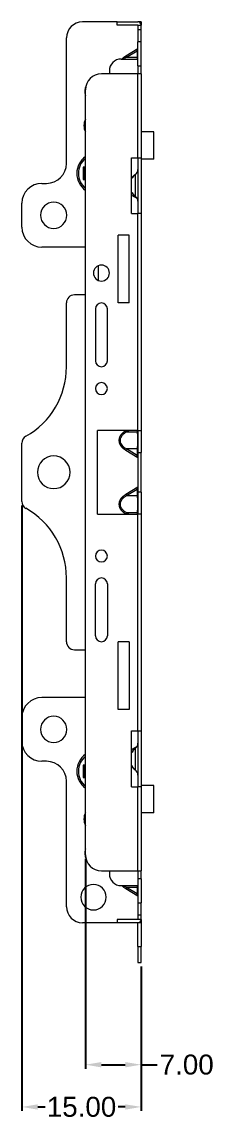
# Model space of a CAD drawing. Header units: millimetres. Extents: x 1920 to 4820, y 310 to 2320.
# Drawn here: x 2408 to 2432, y 555.2 to 692.9 of the extents above; entities that cross this region are included whole.
import ezdxf

# ---------------------------------------------------------------- set-up
doc = ezdxf.new("R2010")
doc.units = ezdxf.units.MM
doc.layers.add('core', color=7, linetype='Continuous', lineweight=20)
doc.layers.add('dim', color=82, linetype='Continuous', lineweight=9)
doc.styles.get("Standard").update_dxf_attribs({"font": 'arial.ttf'})
doc.dimstyles.get("Standard").update_dxf_attribs({"dimtxt": 0.18, "dimasz": 0.18, "dimexe": 0.18, "dimexo": 0.0625, "dimgap": 0.09, "dimtad": 0, "dimtih": 1, "dimtoh": 1, "dimzin": 0, "dimdsep": 46, "dimtxsty": 'Standard', "dimcen": 0.09, "dimadec": 0, "dimazin": 0, "dimtfac": 1, "dimtofl": 0, "dimtmove": 0, "dimatfit": 3, "dimfxl": 0, "dimtolj": 1, "dimtzin": 0, "dimarcsym": 0})

# ---------------------------------------------------------------- blocks, each defined once
blk = doc.blocks.new('*D123')
at = {"layer": 'Defpoints', "color": 0, "transparency": 16777216}
for p in [(2407.98, 632.8), (2422.98, 574.94), (2422.98, 556.83)]:
    blk.add_point(p, dxfattribs=at)
at = {"layer": 'dim', "color": 0, "lineweight": -2, "transparency": 16777216}
for p, q in [((2407.98, 632.3), (2407.98, 556.33)), ((2422.98, 574.44), (2422.98, 556.33)), ((2409.98, 556.83), (2410.89, 556.83)), ((2420.98, 556.83), (2420.08, 556.83))]:
    blk.add_line(p, q, dxfattribs=at)
at = {"layer": 'dim', "color": 0, "transparency": 16777216}
for points in [[(2409.98, 557.16), (2409.98, 556.49), (2407.98, 556.83)], [(2420.98, 557.16), (2420.98, 556.49), (2422.98, 556.83)]]:
    blk.add_solid(points, dxfattribs=at)
at = {"layer": 'dim', "color": 0, "transparency": 16777216, "insert": (2415.48, 556.83), "char_height": 2.5, "attachment_point": 5}
blk.add_mtext('\\A1;15.00', dxfattribs=at)
blk = doc.blocks.new('*D125')
at = {"layer": 'Defpoints', "color": 0, "transparency": 16777216}
for p in [(2415.98, 588.44), (2422.98, 574.94), (2422.98, 562.13)]:
    blk.add_point(p, dxfattribs=at)
at = {"layer": 'dim', "color": 0, "lineweight": -2, "transparency": 16777216}
for p, q in [((2415.98, 587.94), (2415.98, 561.63)), ((2422.98, 574.44), (2422.98, 561.63)), ((2417.98, 562.13), (2420.98, 562.13)), ((2422.98, 562.13), (2424.98, 562.13))]:
    blk.add_line(p, q, dxfattribs=at)
at = {"layer": 'dim', "color": 0, "transparency": 16777216}
for points in [[(2417.98, 562.46), (2417.98, 561.79), (2415.98, 562.13)], [(2420.98, 562.46), (2420.98, 561.79), (2422.98, 562.13)]]:
    blk.add_solid(points, dxfattribs=at)
at = {"layer": 'dim', "color": 0, "transparency": 16777216, "insert": (2428.71, 562.13), "char_height": 2.5, "attachment_point": 5}
blk.add_mtext('\\A1;7.00', dxfattribs=at)

msp = doc.modelspace()

# ---------------------------------------------------------------- linework, layer by layer
at = {"layer": 'core'}
for p, q in [((2419.982, 692.945), (2415.582, 692.945)), ((2419.982, 692.945), (2422.582, 692.945)), ((2419.982, 692.545), (2419.982, 692.945)), ((2422.982, 692.945), (2422.582, 692.945)), ((2422.982, 692.945), (2422.982, 692.545)), ((2422.582, 692.545), (2419.982, 692.545)), ((2422.582, 692.545), (2422.582, 691.945)), ((2422.582, 692.545), (2422.982, 692.545)), ((2422.582, 691.945), (2422.582, 690.445)), ((2422.982, 691.945), (2422.582, 691.945)), ((2422.982, 691.945), (2422.982, 692.545)), ((2422.982, 690.445), (2422.982, 691.945)), ((2413.582, 675.195), (2413.582, 690.945)), ((2422.582, 687.445), (2422.582, 690.445)), ((2422.982, 690.445), (2422.582, 690.445)), ((2422.982, 687.445), (2422.982, 690.445)), ((2422.582, 689.587), (2421.037, 688.67)), ((2421.128, 688.517), (2422.473, 689.315)), ((2422.473, 689.315), (2422.473, 688.517)), ((2420.482, 688.295), (2422.582, 688.295)), ((2421.037, 688.67), (2421.128, 688.517)), ((2421.128, 688.517), (2422.473, 688.517)), ((2422.582, 687.445), (2422.582, 686.445)), ((2422.582, 687.445), (2422.982, 687.445)), ((2422.982, 686.445), (2422.982, 687.445)), ((2422.582, 686.445), (2417.982, 686.445)), ((2422.982, 686.445), (2422.582, 686.445)), ((2422.582, 675.895), (2422.582, 686.445)), ((2422.982, 686.445), (2422.982, 675.895)), ((2415.982, 588.445), (2415.982, 684.445)), ((2424.582, 679.145), (2422.982, 679.145)), ((2424.582, 675.745), (2424.582, 679.145)), ((2421.782, 668.895), (2421.782, 675.895)), ((2421.782, 675.895), (2422.582, 675.895)), ((2422.582, 675.895), (2422.582, 668.895)), ((2422.582, 675.895), (2422.982, 675.895)), ((2422.982, 675.895), (2422.982, 668.895)), ((2424.582, 675.745), (2422.982, 675.745)), ((2415.686, 674.724), (2415.686, 673.165)), ((2415.886, 674.724), (2415.686, 674.724)), ((2415.886, 673.165), (2415.886, 674.724)), ((2422.218, 673.776), (2422.218, 673.664)), ((2422.218, 673.664), (2422.218, 671.113)), ((2410.482, 672.695), (2411.082, 672.695)), ((2415.686, 673.165), (2415.886, 673.165)), ((2421.782, 671.208), (2422.501, 670.793)), ((2407.982, 667.195), (2407.982, 670.195)), ((2421.782, 668.895), (2422.582, 668.895)), ((2422.982, 668.895), (2422.582, 668.895)), ((2422.582, 641.695), (2422.582, 668.895)), ((2422.982, 668.895), (2422.982, 641.695)), ((2420.082, 657.695), (2420.082, 666.195)), ((2421.482, 666.195), (2420.082, 666.195)), ((2421.482, 657.695), (2421.482, 666.195)), ((2415.982, 664.695), (2410.482, 664.695)), ((2417.582, 662.361), (2417.582, 660.528)), ((2415.982, 658.695), (2414.582, 658.695)), ((2413.582, 649.675), (2413.582, 657.695)), ((2421.482, 657.695), (2420.082, 657.695)), ((2417.232, 656.945), (2417.232, 650.445)), ((2418.732, 650.445), (2418.732, 656.945)), ((2417.482, 631.195), (2417.482, 641.695)), ((2422.582, 641.695), (2417.482, 641.695)), ((2421.078, 641.695), (2421.037, 641.67)), ((2421.037, 641.67), (2421.128, 641.517)), ((2421.128, 641.517), (2421.427, 641.695)), ((2421.128, 641.517), (2422.473, 641.517)), ((2422.473, 641.695), (2422.473, 641.517)), ((2422.582, 641.695), (2422.982, 641.695)), ((2422.582, 641.695), (2422.582, 638.945)), ((2422.982, 641.695), (2422.982, 638.945)), ((2407.982, 632.798), (2407.982, 640.091)), ((2421.128, 639.372), (2421.037, 639.219)), ((2421.037, 639.219), (2422.582, 638.302)), ((2422.473, 638.574), (2421.128, 639.372)), ((2422.473, 639.372), (2421.128, 639.372)), ((2422.473, 639.372), (2422.473, 638.574)), ((2422.582, 638.945), (2422.582, 633.945)), ((2422.582, 638.945), (2422.982, 638.945)), ((2422.982, 633.945), (2422.982, 638.945)), ((2422.582, 634.587), (2421.037, 633.67)), ((2421.128, 633.517), (2422.473, 634.315)), ((2422.473, 634.315), (2422.473, 633.517)), ((2422.582, 633.945), (2422.582, 631.195)), ((2422.982, 633.945), (2422.582, 633.945)), ((2422.982, 633.945), (2422.982, 631.195)), ((2421.037, 633.67), (2421.128, 633.517)), ((2421.128, 633.517), (2422.473, 633.517)), ((2417.482, 631.195), (2422.582, 631.195)), ((2421.128, 631.372), (2421.037, 631.219)), ((2421.037, 631.219), (2421.078, 631.195)), ((2422.473, 631.372), (2421.128, 631.372)), ((2421.427, 631.195), (2421.128, 631.372)), ((2422.473, 631.372), (2422.473, 631.195)), ((2422.982, 631.195), (2422.582, 631.195)), ((2422.582, 603.995), (2422.582, 631.195)), ((2422.982, 631.195), (2422.982, 603.995)), ((2413.582, 615.195), (2413.582, 623.215)), ((2417.232, 615.945), (2417.232, 622.445)), ((2418.732, 622.445), (2418.732, 615.945)), ((2420.082, 606.695), (2420.082, 615.195)), ((2421.482, 615.195), (2420.082, 615.195)), ((2421.482, 615.195), (2421.482, 606.695)), ((2414.582, 614.195), (2415.982, 614.195)), ((2415.982, 608.195), (2410.482, 608.195)), ((2421.482, 606.695), (2420.082, 606.695)), ((2407.982, 602.695), (2407.982, 605.695)), ((2421.782, 596.995), (2421.782, 603.995)), ((2421.782, 603.995), (2422.582, 603.995)), ((2422.582, 603.995), (2422.582, 596.995)), ((2422.582, 603.995), (2422.982, 603.995)), ((2422.982, 603.995), (2422.982, 596.995)), ((2421.782, 601.681), (2422.501, 602.096)), ((2422.218, 601.776), (2422.218, 601.664)), ((2422.218, 601.664), (2422.218, 599.113)), ((2411.082, 600.195), (2410.482, 600.195)), ((2415.886, 599.724), (2415.686, 599.724)), ((2415.686, 599.724), (2415.686, 598.165)), ((2415.886, 598.165), (2415.886, 599.724)), ((2415.686, 598.165), (2415.886, 598.165)), ((2413.582, 581.945), (2413.582, 597.695)), ((2421.782, 596.995), (2422.582, 596.995)), ((2422.982, 596.995), (2422.582, 596.995)), ((2422.582, 586.445), (2422.582, 596.995)), ((2424.582, 597.145), (2422.982, 597.145)), ((2422.982, 596.995), (2422.982, 586.445)), ((2424.582, 593.745), (2424.582, 597.145)), ((2424.582, 593.745), (2422.982, 593.745)), ((2417.982, 586.445), (2422.582, 586.445)), ((2422.582, 586.445), (2422.982, 586.445)), ((2422.582, 586.445), (2422.582, 585.445)), ((2422.982, 585.445), (2422.982, 586.445)), ((2420.482, 584.595), (2422.582, 584.595)), ((2421.128, 584.372), (2421.037, 584.219)), ((2421.037, 584.219), (2422.582, 583.302)), ((2422.473, 584.372), (2421.128, 584.372)), ((2422.473, 583.574), (2421.128, 584.372)), ((2422.473, 584.372), (2422.473, 583.574)), ((2422.582, 585.445), (2422.582, 582.445)), ((2422.982, 585.445), (2422.582, 585.445)), ((2422.982, 585.445), (2422.982, 582.445)), ((2422.582, 582.445), (2422.582, 580.945)), ((2422.582, 582.445), (2422.982, 582.445)), ((2422.982, 580.945), (2422.982, 582.445)), ((2422.582, 580.345), (2419.982, 580.345)), ((2419.982, 580.345), (2419.982, 579.945)), ((2422.582, 580.945), (2422.582, 580.345)), ((2422.582, 580.945), (2422.982, 580.945)), ((2422.982, 580.345), (2422.582, 580.345)), ((2422.982, 580.345), (2422.982, 580.945)), ((2422.982, 580.345), (2422.982, 579.945)), ((2419.982, 579.945), (2415.582, 579.945)), ((2422.582, 579.945), (2419.982, 579.945)), ((2422.982, 579.945), (2422.582, 579.945)), ((2422.582, 576.945), (2422.582, 579.944)), ((2422.982, 579.944), (2422.982, 576.945)), ((2422.582, 576.945), (2422.582, 574.945)), ((2422.582, 576.945), (2422.982, 576.945)), ((2422.982, 574.945), (2422.982, 576.945)), ((2422.582, 574.945), (2422.982, 574.945))]:
    msp.add_line(p, q, dxfattribs=at)
for centre, radius, start, end in [((2415.582, 690.945), 2, 90, 180), ((2422.582, 692.545), 0.4, 0, 90), ((2420.482, 686.795), 1.5, 90, 180), ((2417.982, 684.445), 2, 90, 180), ((2420.482, 686.795), 1.5, 180, 193.49438), ((2417.482, 684.245), 1.6, 153.66375, 200.36249), ((2417.482, 679.945), 1.7, 151.92845, 208.07157), ((2411.082, 675.195), 2.5, 270, 0), ((2417.482, 673.945), 2.6, 125.23501, 234.76501), ((2417.482, 673.945), 2.4, 128.68313, 231.31687), ((2422.982, 672.602, 0), 1.4, 123.05593, 142.67368), ((2421.782, 674.447), 0.8, 303.05538, 0), ((2410.482, 670.195), 2.5, 90, 180), ((2422.982, 672.286, 0), 1.4, 216.68407, 236.93121), ((2421.782, 670.442), 0.8, 0, 56.94427), ((2411.982, 668.695), 1.65, 90, 270), ((2411.982, 668.695), 1.65, 270, 90), ((2410.482, 667.195), 2.5, 180, 270), ((2417.982, 661.445), 1, 90, 270), ((2417.982, 661.445), 1, 270, 90), ((2414.582, 657.695), 1, 90, 180), ((2417.982, 656.945), 0.75, 90, 180), ((2417.982, 656.945), 0.75, 0, 90), ((2417.982, 650.445), 0.75, 180, 270), ((2417.982, 650.445), 0.75, 270, 0), ((2403.582, 649.675), 10, 299.40035, 0), ((2417.982, 646.945), 0.75, 90, 270), ((2417.982, 646.945), 0.75, 270, 90), ((2408.982, 640.091), 1, 119.40035, 180), ((2411.982, 636.445), 2.05, 90, 270), ((2411.982, 636.445), 2.05, 270, 90), ((2408.982, 632.798), 1, 180, 240.59965), ((2403.582, 623.215), 10, 0, 60.59965), ((2417.982, 625.945), 0.75, 90, 270), ((2417.982, 625.945), 0.75, 270, 90), ((2417.982, 622.445), 0.75, 90, 180), ((2417.982, 622.445), 0.75, 0, 90), ((2417.982, 615.945), 0.75, 180, 270), ((2417.982, 615.945), 0.75, 270, 0), ((2414.582, 615.195), 1, 180, 270), ((2410.482, 605.695), 2.5, 90, 180), ((2411.982, 604.195), 1.65, 90, 270), ((2411.982, 604.195), 1.65, 270, 90), ((2410.482, 602.695), 2.5, 180, 270), ((2421.782, 602.447), 0.8, 303.05524, 0), ((2417.482, 598.945), 2.6, 125.23501, 234.76501), ((2417.482, 598.945), 2.4, 128.68313, 231.31687), ((2422.982, 600.602, 0), 1.4, 123.05601, 148.97703), ((2411.082, 597.695), 2.5, 0, 90), ((2422.982, 600.286, 0), 1.4, 210.982, 236.93102), ((2421.782, 598.442), 0.8, 0, 56.94462), ((2417.482, 592.945), 1.7, 151.92845, 208.07157), ((2417.482, 588.645), 1.6, 159.63751, 206.33626), ((2417.982, 588.445), 2, 180, 270), ((2420.482, 586.095), 1.5, 166.50562, 180), ((2420.482, 586.095), 1.5, 180, 270), ((2416.982, 583.145), 1.6, 90, 270), ((2416.982, 583.145), 1.6, 270, 90), ((2415.582, 581.945), 2, 180, 270), ((2422.582, 580.345), 0.4, 270, 0)]:
    msp.add_arc(centre, radius, start, end, dxfattribs=at)
for centre, major_axis, ratio, start_param, end_param in [((2422.382, 689.468), (-0.141, -0.248), 0.5694413, 1.2572308, 2.3561945), ((2422.382, 688.67), (0.2, 0), 0.8600121, 5.1842217, 6.2831853), ((2422.382, 641.67), (0.2, 0), 0.8600121, 5.1842217, 6.2831853), ((2422.382, 639.219), (-0.2, 0), 0.8600121, 3.1415927, 4.2405563), ((2422.382, 638.421), (-0.141, 0.248), 0.5694413, 3.9269908, 5.0259545), ((2422.382, 634.468), (-0.141, -0.248), 0.5694413, 1.2572308, 2.3561945), ((2422.382, 633.67), (0.2, 0), 0.8600121, 5.1842217, 6.2831853), ((2422.382, 631.219), (-0.2, 0), 0.8600121, 3.1415927, 4.2405563), ((2422.382, 584.219), (-0.2, 0), 0.8600121, 3.1415927, 4.2405563), ((2422.382, 583.421), (-0.141, 0.248), 0.5694413, 3.9269908, 5.0259545)]:
    msp.add_ellipse(centre, major_axis=major_axis, ratio=ratio, start_param=start_param, end_param=end_param, dxfattribs=at)
msp.add_open_spline([(2420.582, 688.302), (2420.77, 688.514), (2421.037, 688.67)], degree=2, dxfattribs=at)
for points, degree, knots in [([(2420.805, 688.294), (2420.816, 688.304), (2420.916, 688.388), (2421.026, 688.461), (2421.128, 688.517)], 3, [0, 0, 0, 0, 0.1133529, 1, 1, 1, 1]), ([(2422.473, 688.517), (2422.477, 688.479), (2422.485, 688.41), (2422.491, 688.33), (2422.494, 688.297)], 3, [0, 0, 0, 0, 0.6060834, 1, 1, 1, 1]), ([(2422.225, 673.758), (2422.152, 673.707), (2422.015, 673.594), (2421.87, 673.424), (2421.798, 673.311), (2421.776, 673.274)], 3, [0, 0, 0, 0, 0.3980942, 0.8050991, 1, 1, 1, 1]), ([(2421.783, 671.601), (2421.803, 671.568), (2421.873, 671.459), (2422.015, 671.292), (2422.152, 671.179), (2422.225, 671.129)], 3, [0, 0, 0, 0, 0.1780072, 0.593464, 1, 1, 1, 1]), ([(2421.037, 639.219), (2420.874, 639.308), (2420.735, 639.434), (2420.586, 639.568), (2420.468, 639.731), (2420.351, 639.892), (2420.296, 640.052), (2420.239, 640.215), (2420.231, 640.403), (2420.224, 640.596), (2420.324, 640.942), (2420.435, 641.112), (2420.656, 641.447), (2421.037, 641.67)], 2, [0, 0, 0, 0.125, 0.125, 0.25, 0.25, 0.375, 0.375, 0.5, 0.5, 0.625, 0.75, 0.75, 1, 1, 1]), ([(2421.128, 639.372), (2421.065, 639.407), (2420.935, 639.487), (2420.745, 639.64), (2420.562, 639.843), (2420.415, 640.108), (2420.35, 640.426), (2420.404, 640.762), (2420.574, 641.072), (2420.825, 641.327), (2421.026, 641.461), (2421.128, 641.517)], 3, [0, 0, 0, 0, 0.0769896, 0.1633189, 0.2615231, 0.37272, 0.4931497, 0.6150631, 0.7429722, 0.8753568, 1, 1, 1, 1]), ([(2422.473, 641.517), (2422.477, 641.479), (2422.487, 641.39), (2422.5, 641.217), (2422.513, 640.984), (2422.522, 640.683), (2422.524, 640.339), (2422.517, 640.009), (2422.505, 639.734), (2422.489, 639.525), (2422.478, 639.417), (2422.473, 639.372)], 3, [0, 0, 0, 0, 0.0844444, 0.1796895, 0.2894102, 0.4119039, 0.5384045, 0.6635465, 0.7869413, 0.9002687, 1, 1, 1, 1]), ([(2421.037, 631.219), (2420.874, 631.308), (2420.735, 631.434), (2420.586, 631.568), (2420.468, 631.731), (2420.351, 631.892), (2420.296, 632.052), (2420.239, 632.215), (2420.231, 632.403), (2420.224, 632.596), (2420.324, 632.942), (2420.435, 633.112), (2420.656, 633.447), (2421.037, 633.67)], 2, [0, 0, 0, 0.125, 0.125, 0.25, 0.25, 0.375, 0.375, 0.5, 0.5, 0.625, 0.75, 0.75, 1, 1, 1]), ([(2421.128, 631.372), (2421.065, 631.407), (2420.935, 631.487), (2420.745, 631.64), (2420.562, 631.843), (2420.415, 632.108), (2420.35, 632.426), (2420.404, 632.762), (2420.574, 633.072), (2420.825, 633.327), (2421.026, 633.461), (2421.128, 633.517)], 3, [0, 0, 0, 0, 0.0769896, 0.1633189, 0.2615231, 0.37272, 0.4931497, 0.6150631, 0.7429722, 0.8753568, 1, 1, 1, 1]), ([(2422.473, 633.517), (2422.477, 633.479), (2422.487, 633.39), (2422.5, 633.217), (2422.513, 632.984), (2422.522, 632.683), (2422.524, 632.339), (2422.517, 632.009), (2422.505, 631.734), (2422.489, 631.525), (2422.478, 631.417), (2422.473, 631.372)], 3, [0, 0, 0, 0, 0.0844444, 0.1796895, 0.2894102, 0.4119039, 0.5384045, 0.6635465, 0.7869413, 0.9002687, 1, 1, 1, 1]), ([(2422.218, 601.756), (2422.161, 601.712), (2422.057, 601.619), (2421.903, 601.444), (2421.815, 601.313), (2421.773, 601.241)], 3, [0, 0, 0, 0, 0.3333111, 0.641516, 1, 1, 1, 1]), ([(2421.773, 599.648), (2421.815, 599.576), (2421.903, 599.445), (2422.057, 599.27), (2422.161, 599.177), (2422.218, 599.133)], 3, [0, 0, 0, 0, 0.3584839, 0.6666888, 1, 1, 1, 1]), ([(2421.037, 584.219), (2420.874, 584.308), (2420.735, 584.434), (2420.655, 584.507), (2420.583, 584.588)], 2, [0, 0, 0, 0.6488237, 0.6488237, 1, 1, 1]), ([(2421.128, 584.372), (2421.065, 584.407), (2420.954, 584.476), (2420.851, 584.555), (2420.808, 584.593)], 3, [0, 0, 0, 0, 0.5518342, 1, 1, 1, 1]), ([(2422.494, 584.592), (2422.492, 584.569), (2422.485, 584.487), (2422.478, 584.417), (2422.473, 584.372)], 3, [0, 0, 0, 0, 0.2839583, 1, 1, 1, 1])]:
    msp.add_open_spline(points, degree=degree, knots=knots, dxfattribs=at)

# ---------------------------------------------------------------- dimensions: what is measured, and where the dimension line sits
at = {"layer": 'dim'}
for base, p1, picture, middle in [((2422.982, 556.826), (2407.982, 632.798), '*D123', (2415.482, 556.826)), ((2422.982, 562.126), (2415.982, 588.445), '*D125', (2428.714, 562.126))]:
    dim = msp.add_linear_dim(base=base, p1=p1, p2=(2422.982, 574.945), dimstyle='Standard', override={"dimtxt": 2.5, "dimasz": 2, "dimexe": 0.49975, "dimexo": 0.49975, "dimgap": 0.49975}, dxfattribs=at)
    dim.commit()
    dim.dimension.update_dxf_attribs({"geometry": picture, "text_midpoint": middle, "dimtype": 160})

doc.saveas('drawing.dxf')
